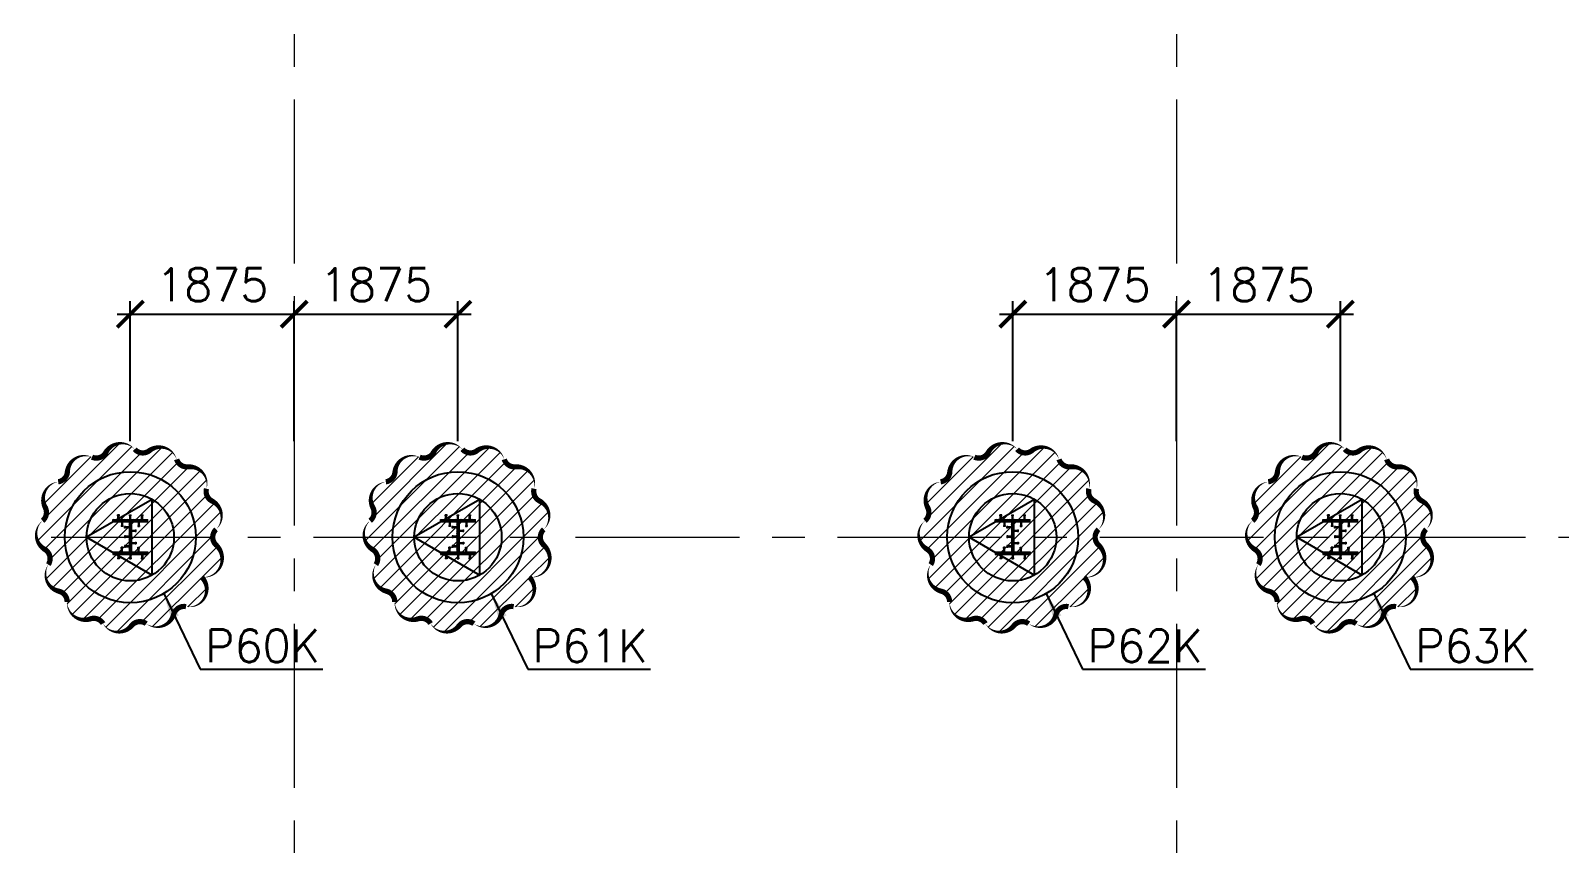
# Model space of a CAD drawing. Header units: millimetres. Extents: x -346728 to 1320345, y -537202 to -385966.
# Drawn here: x 183622 to 201121, y -427720 to -418418 of the extents above; entities that cross this region are included whole.
import ezdxf

# ---------------------------------------------------------------- set-up
doc = ezdxf.new("R2010")
doc.units = ezdxf.units.MM
doc.header["$LTSCALE"] = 100
doc.linetypes.add('X1326_GLB$0$CENTER', pattern=[2, 1.25, -0.25, 0.25, -0.25])
for name, color, linetype, lineweight in [('A-giao thong', 8, 'Continuous', 15), ('KCMANH', 8, 'Continuous', 13), ('KINGPOST', 5, 'Continuous', 20), ('X1326_GLB$0$A-tim', 8, 'X1326_GLB$0$CENTER', 9)]:
    doc.layers.add(name, color=color, linetype=linetype, lineweight=lineweight)
doc.layers.add('CL load', color=1, linetype='Continuous', plot=False)
for name, color, linetype in [('hach', 253, 'Continuous'), ('PILE MARK', 8, 'Continuous'), ('PL', 3, 'Continuous')]:
    doc.layers.add(name, color=color, linetype=linetype)
doc.styles.add('simplex', font='simplex.shx')
doc.dimstyles.new('100', dxfattribs={"dimscale": 150, "dimtxt": 2.5, "dimasz": 2, "dimexe": 1, "dimexo": 1, "dimgap": 1, "dimtad": 1, "dimdec": 0, "dimzin": 0, "dimdsep": 46, "dimtxsty": 'simplex', "dimblk": 'ARCHTICK', "dimcen": 1, "dimdle": 1, "dimclrd": 256, "dimclre": 256, "dimclrt": 6, "dimadec": 0, "dimazin": 0, "dimtfac": 1, "dimtdec": 0, "dimtix": 1, "dimtmove": 2, "dimatfit": 3, "dimfxl": 1, "dimtolj": 1, "dimtzin": 0, "dimarcsym": 0})
pattern_1 = [(44.99999999999996, (188543.3296231151, 11377564.43864295), (-8.980256121069152, 8.980256121069138), []), (135, (188543.3296231151, 11377564.43864295), (-8.980256121069152, -8.980256121069138), [])]

# ---------------------------------------------------------------- blocks, each defined once
blk = doc.blocks.new('_ArchTick')
at = {"color": 0, "linetype": 'ByBlock', "const_width": 0.15}
blk.add_lwpolyline([(-0.5, -0.5), (0.5, 0.5)], dxfattribs=at)
blk = doc.blocks.new('*D358')
at = {"layer": 'CL load', "lineweight": -2, "transparency": 16777216}
for p, q in [((184763.5848966267, -423116.4043332192), (184763.5848966267, -421513.791101519)), ((186638.5848250832, -423116.4043332192), (186638.5848250832, -421513.791101519)), ((184613.5848966267, -421663.791101519), (186788.5848250832, -421663.791101519))]:
    blk.add_line(p, q, dxfattribs=at)
at = {"layer": 'DEFPOINTS', "color": 0, "transparency": 16777216}
for p in [(186638.5848250832, -421663.791101519), (184763.5848966267, -423266.4043332192, -1.982421053980943e-07), (186638.5848250832, -423266.4043332192, -1.982421053980943e-07)]:
    blk.add_point(p, dxfattribs=at)
at = {"layer": 'CL load', "lineweight": -2, "transparency": 16777216, "xscale": 300, "yscale": 300, "zscale": 300, "rotation": 180}
blk.add_blockref('_ArchTick', (184763.5848966267, -421663.791101519), dxfattribs=at)
at = {"layer": 'CL load', "lineweight": -2, "transparency": 16777216, "xscale": 300, "yscale": 300, "zscale": 300}
blk.add_blockref('_ArchTick', (186638.5848250832, -421663.791101519), dxfattribs=at)
at = {"layer": 'CL load', "color": 6, "transparency": 16777216, "insert": (185701.084860855, -421326.291101519), "char_height": 375, "attachment_point": 5, "style": 'simplex'}
blk.add_mtext('\\A1;1875', dxfattribs=at)
blk = doc.blocks.new('*D359')
at = {"layer": 'CL load', "lineweight": -2, "transparency": 16777216}
for p, q in [((186638.5848966265, -423116.4043332192), (186638.5848966265, -421513.791101519)), ((188513.5848966267, -423116.4043332192), (188513.5848966267, -421513.791101519)), ((186488.5848966265, -421663.791101519), (188663.5848966267, -421663.791101519))]:
    blk.add_line(p, q, dxfattribs=at)
at = {"layer": 'DEFPOINTS', "color": 0, "transparency": 16777216}
for p in [(188513.5848966267, -421663.791101519), (186638.5848966265, -423266.4043332192, -1.982421053980943e-07), (188513.5848966267, -423266.4043332192, -1.982421053980943e-07)]:
    blk.add_point(p, dxfattribs=at)
at = {"layer": 'CL load', "lineweight": -2, "transparency": 16777216, "xscale": 300, "yscale": 300, "zscale": 300, "rotation": 180}
blk.add_blockref('_ArchTick', (186638.5848966265, -421663.791101519), dxfattribs=at)
at = {"layer": 'CL load', "lineweight": -2, "transparency": 16777216, "xscale": 300, "yscale": 300, "zscale": 300}
blk.add_blockref('_ArchTick', (188513.5848966267, -421663.791101519), dxfattribs=at)
at = {"layer": 'CL load', "color": 6, "transparency": 16777216, "insert": (187576.0848966266, -421326.291101519), "char_height": 375, "attachment_point": 5, "style": 'simplex'}
blk.add_mtext('\\A1;1875', dxfattribs=at)
blk = doc.blocks.new('*D360')
at = {"layer": 'CL load', "lineweight": -2, "transparency": 16777216}
for p, q in [((194863.7116724477, -423116.4043332189), (194863.7116724477, -421513.7911015187)), ((196738.7116009042, -423116.4043332189), (196738.7116009042, -421513.7911015187)), ((194713.7116724477, -421663.7911015187), (196888.7116009042, -421663.7911015187))]:
    blk.add_line(p, q, dxfattribs=at)
at = {"layer": 'DEFPOINTS', "color": 0, "transparency": 16777216}
for p in [(196738.7116009042, -421663.7911015187), (194863.7116724477, -423266.4043332189, -1.982421053980943e-07), (196738.7116009042, -423266.4043332189, -1.982421053980943e-07)]:
    blk.add_point(p, dxfattribs=at)
at = {"layer": 'CL load', "lineweight": -2, "transparency": 16777216, "xscale": 300, "yscale": 300, "zscale": 300, "rotation": 180}
blk.add_blockref('_ArchTick', (194863.7116724477, -421663.7911015187), dxfattribs=at)
at = {"layer": 'CL load', "lineweight": -2, "transparency": 16777216, "xscale": 300, "yscale": 300, "zscale": 300}
blk.add_blockref('_ArchTick', (196738.7116009042, -421663.7911015187), dxfattribs=at)
at = {"layer": 'CL load', "color": 6, "transparency": 16777216, "insert": (195801.2116366759, -421326.2911015187), "char_height": 375, "attachment_point": 5, "style": 'simplex'}
blk.add_mtext('\\A1;1875', dxfattribs=at)
blk = doc.blocks.new('*D361')
at = {"layer": 'CL load', "lineweight": -2, "transparency": 16777216}
for p, q in [((196738.7116724477, -423116.4043332189), (196738.7116724477, -421513.7911015187)), ((198613.7116724477, -423116.4043332189), (198613.7116724477, -421513.7911015187)), ((196588.7116724477, -421663.7911015187), (198763.7116724477, -421663.7911015187))]:
    blk.add_line(p, q, dxfattribs=at)
at = {"layer": 'DEFPOINTS', "color": 0, "transparency": 16777216}
for p in [(198613.7116724477, -421663.7911015187), (196738.7116724477, -423266.4043332189, -1.982421053980943e-07), (198613.7116724477, -423266.4043332189, -1.982421053980943e-07)]:
    blk.add_point(p, dxfattribs=at)
at = {"layer": 'CL load', "lineweight": -2, "transparency": 16777216, "xscale": 300, "yscale": 300, "zscale": 300, "rotation": 180}
blk.add_blockref('_ArchTick', (196738.7116724477, -421663.7911015187), dxfattribs=at)
at = {"layer": 'CL load', "lineweight": -2, "transparency": 16777216, "xscale": 300, "yscale": 300, "zscale": 300}
blk.add_blockref('_ArchTick', (198613.7116724477, -421663.7911015187), dxfattribs=at)
at = {"layer": 'CL load', "color": 6, "transparency": 16777216, "insert": (197676.2116724477, -421326.2911015187), "char_height": 375, "attachment_point": 5, "style": 'simplex'}
blk.add_mtext('\\A1;1875', dxfattribs=at)
blk = doc.blocks.new('LVL-KHUNGTEN')
blk.add_lwpolyline([(61072.91373489425, 41092.78793908656), (119123.5098692991, 41092.78793908656), (119123.5098692991, 61.8816838347775), (61072.91373489425, 61.8816838347775)], close=True)
blk = doc.blocks.new('KP50 TOI SAN L1')
at = {"ltscale": 0.1}
h = blk.add_hatch(color=3, dxfattribs=at)
h.dxf.hatch_style = 1
h.paths.add_polyline_path([(14.40000000000146, 171.2000000000116), (-14.39999999999418, 171.2000000000116), (-14.39999999999418, 142.3999999999905)])
h.paths.add_polyline_path([(-14.39999999999418, -142.3999999999687), (-14.39999999999418, -171.1999999999825), (14.40000000000146, -171.1999999999825)])
at = {"layer": 'KCMANH', "linetype": 'ByBlock'}
h = blk.add_hatch(dxfattribs=at)
h.set_pattern_fill('ANSI37', color=3, scale=4, style=0)
h.set_pattern_definition(pattern_1)
h.paths.add_polyline_path([(-200, 200.0000000000109), (-200, 171.2000000000116), (200, 171.2000000000116), (200, 200.0000000000109)])
h = blk.add_hatch(dxfattribs=at)
h.set_pattern_fill('ANSI37', color=3, scale=4, style=0)
h.set_pattern_definition([(44.99999999999996, (188728.9296231151, 11377564.43864295), (-8.980256121069152, 8.980256121069138), []), (135, (188728.9296231151, 11377564.43864295), (-8.980256121069152, -8.980256121069138), [])])
h.paths.add_polyline_path([(14.40000000000146, 171.2000000000116), (-14.39999999999418, 142.3999999999905), (-14.39999999999418, -142.3999999999687), (14.40000000000146, -171.1999999999825)])
h = blk.add_hatch(dxfattribs=at)
h.set_pattern_fill('ANSI37', color=3, scale=4, style=0)
h.set_pattern_definition(pattern_1)
h.paths.add_polyline_path([(-200, -171.1999999999825), (-200, -199.9999999999891), (200, -199.9999999999891), (200, -171.1999999999825)])
at = {"layer": 'KCMANH', "color": 3, "linetype": 'ByBlock'}
blk.add_line((-200, 200), (200, 200), dxfattribs=at)
at = {"layer": 'KCMANH', "linetype": 'ByBlock'}
for p, q in [((-125.1904738589728, 252.8000000000029), (-145.990473858983, 252.8000000000029)), ((-145.990473858983, 240), (-145.990473858983, 252.8000000000029)), ((-125.1904738589728, 240), (-145.990473858983, 240)), ((-141.9904738589757, 200), (-141.9904738589757, 240)), ((-129.1904738589801, 200), (-129.1904738589801, 240)), ((-125.1904738589728, 240), (-125.1904738589728, 252.8000000000029)), ((-10.40000000000146, 252.8000000000029), (10.40000000000146, 252.8000000000029)), ((-10.40000000000146, 240), (-10.40000000000146, 252.8000000000029)), ((-10.40000000000146, 240), (10.40000000000146, 240)), ((-6.400000000001455, 200), (-6.400000000001455, 240)), ((6.400000000001455, 200), (6.400000000001455, 240)), ((10.40000000000146, 240), (10.40000000000146, 252.8000000000029)), ((125.1904738589801, 252.8000000000029), (145.990473858983, 252.8000000000029)), ((125.1904738589801, 240), (125.1904738589801, 252.8000000000029)), ((125.1904738589801, 240), (145.990473858983, 240)), ((129.1904738589801, 200), (129.1904738589801, 240)), ((141.990473858983, 200), (141.990473858983, 240)), ((145.990473858983, 240), (145.990473858983, 252.8000000000029)), ((-85.19047385897284, 131.1999999999971), (-105.990473858983, 131.1999999999971)), ((-105.990473858983, 131.1999999999971), (-105.990473858983, 118.4000000000015)), ((-85.19047385897284, 118.4000000000015), (-105.990473858983, 118.4000000000015)), ((-101.9904738589757, 171.1999999999971), (-101.9904738589757, 131.1999999999971)), ((-89.19047385898011, 171.1999999999971), (-89.19047385898011, 131.1999999999971)), ((-85.19047385897284, 131.1999999999971), (-85.19047385897284, 118.4000000000015)), ((-67.19999999999709, 99.5998938560515), (-67.19999999999709, 120.3998938560471)), ((-54.39999999999418, 120.3998938560471), (-67.19999999999709, 120.3998938560471)), ((-54.39999999999418, 99.5998938560515), (-67.19999999999709, 99.5998938560515)), ((-67.19999999999709, 10.40000000000146), (-67.19999999999709, -10.40000000000146)), ((-54.39999999999418, 10.40000000000146), (-67.19999999999709, 10.40000000000146)), ((-54.39999999999418, 99.5998938560515), (-54.39999999999418, 120.3998938560471)), ((-14.39999999999418, 116.3998938560471), (-54.39999999999418, 116.3998938560471)), ((-14.39999999999418, 103.5998938560515), (-54.39999999999418, 103.5998938560515)), ((-54.39999999999418, 10.40000000000146), (-54.39999999999418, -10.40000000000146)), ((-14.39999999999418, 6.400000000001455), (-54.39999999999418, 6.400000000001455)), ((14.40000000000146, 76.39989385604713), (54.40000000000146, 76.39989385604713)), ((14.40000000000146, 63.59989385605149), (54.40000000000146, 63.59989385605149)), ((54.40000000000146, 59.59989385605149), (54.40000000000146, 80.39989385604713)), ((54.40000000000146, 80.39989385604713), (67.20000000000437, 80.39989385604713)), ((54.40000000000146, 59.59989385605149), (67.20000000000437, 59.59989385605149)), ((67.20000000000437, 59.59989385605149), (67.20000000000437, 80.39989385604713)), ((85.19047385898011, 131.1999999999971), (105.990473858983, 131.1999999999971)), ((85.19047385898011, 131.1999999999971), (85.19047385898011, 118.4000000000015)), ((85.19047385898011, 118.4000000000015), (105.990473858983, 118.4000000000015)), ((89.19047385898011, 171.1999999999971), (89.19047385898011, 131.1999999999971)), ((101.990473858983, 171.1999999999971), (101.990473858983, 131.1999999999971)), ((105.990473858983, 131.1999999999971), (105.990473858983, 118.4000000000015)), ((-85.19047385897284, -118.4000000000015), (-105.990473858983, -118.4000000000015)), ((-105.990473858983, -131.1999999999971), (-105.990473858983, -118.4000000000015)), ((-85.19047385897284, -131.1999999999971), (-105.990473858983, -131.1999999999971)), ((-101.9904738589757, -171.1999999999971), (-101.9904738589757, -131.1999999999971)), ((-89.19047385898011, -171.1999999999971), (-89.19047385898011, -131.1999999999971)), ((-85.19047385897284, -131.1999999999971), (-85.19047385897284, -118.4000000000015)), ((-54.39999999999418, -10.40000000000146), (-67.19999999999709, -10.40000000000146)), ((-67.19999999999709, -99.5998938560515), (-67.19999999999709, -120.3998938560471)), ((-54.39999999999418, -99.5998938560515), (-67.19999999999709, -99.5998938560515)), ((-54.39999999999418, -120.3998938560471), (-67.19999999999709, -120.3998938560471)), ((-14.39999999999418, -6.400000000001455), (-54.39999999999418, -6.400000000001455)), ((-54.39999999999418, -99.5998938560515), (-54.39999999999418, -120.3998938560471)), ((-14.39999999999418, -103.5998938560515), (-54.39999999999418, -103.5998938560515)), ((-14.39999999999418, -116.3998938560471), (-54.39999999999418, -116.3998938560471)), ((14.40000000000146, -63.59989385605149), (54.40000000000146, -63.59989385605149)), ((14.40000000000146, -76.39989385604713), (54.40000000000146, -76.39989385604713)), ((54.40000000000146, -59.59989385605149), (54.40000000000146, -80.39989385604713)), ((54.40000000000146, -59.59989385605149), (67.20000000000437, -59.59989385605149)), ((54.40000000000146, -80.39989385604713), (67.20000000000437, -80.39989385604713)), ((67.20000000000437, -59.59989385605149), (67.20000000000437, -80.39989385604713)), ((85.19047385898011, -118.4000000000015), (105.990473858983, -118.4000000000015)), ((85.19047385898011, -131.1999999999971), (85.19047385898011, -118.4000000000015)), ((85.19047385898011, -131.1999999999971), (105.990473858983, -131.1999999999971)), ((89.19047385898011, -171.1999999999971), (89.19047385898011, -131.1999999999971)), ((101.990473858983, -171.1999999999971), (101.990473858983, -131.1999999999971)), ((105.990473858983, -131.1999999999971), (105.990473858983, -118.4000000000015)), ((-125.1904738589728, -240), (-145.990473858983, -240)), ((-145.990473858983, -240), (-145.990473858983, -252.8000000000029)), ((-125.1904738589728, -252.8000000000029), (-145.990473858983, -252.8000000000029)), ((-141.9904738589757, -200), (-141.9904738589757, -240)), ((-129.1904738589801, -200), (-129.1904738589801, -240)), ((-125.1904738589728, -240), (-125.1904738589728, -252.8000000000029)), ((-10.40000000000146, -240), (10.40000000000146, -240)), ((-10.40000000000146, -240), (-10.40000000000146, -252.8000000000029)), ((-10.40000000000146, -252.8000000000029), (10.40000000000146, -252.8000000000029)), ((-6.400000000001455, -200), (-6.400000000001455, -240)), ((6.400000000001455, -200), (6.400000000001455, -240)), ((10.40000000000146, -240), (10.40000000000146, -252.8000000000029)), ((125.1904738589801, -240), (145.990473858983, -240)), ((125.1904738589801, -240), (125.1904738589801, -252.8000000000029)), ((125.1904738589801, -252.8000000000029), (145.990473858983, -252.8000000000029)), ((129.1904738589801, -200), (129.1904738589801, -240)), ((141.990473858983, -200), (141.990473858983, -240)), ((145.990473858983, -240), (145.990473858983, -252.8000000000029))]:
    blk.add_line(p, q, dxfattribs=at)
at = {"layer": 'KINGPOST', "color": 3, "linetype": 'ByBlock'}
for p, q in [((-200, 171.1999999999971), (-200, 200)), ((200, 171.1999999999971), (200, 200)), ((-200, 171.1999999999971), (200, 171.1999999999971)), ((-14.39999999999418, 171.1999999999971), (-14.39999999999418, -171.1999999999971)), ((-14.39999999997235, 142.4000000000015), (14.40000000000146, 171.1999999999971)), ((14.40000000000146, 171.1999999999971), (14.40000000000146, -171.1999999999971)), ((-200, -171.1999999999971), (200, -171.1999999999971)), ((-200, -171.1999999999971), (-200, -200)), ((-14.39999999997235, -142.4000000000015), (14.40000000000146, -171.1999999999971)), ((200, -171.1999999999971), (200, -200)), ((-200, -200), (200, -200))]:
    blk.add_line(p, q, dxfattribs=at)
at = {"layer": 'KINGPOST', "color": 6, "linetype": 'ByBlock'}
blk.add_lwpolyline([(-14.39999999999418, 0), (14.40000000000146, 0)], dxfattribs=at)
blk = doc.blocks.new('B1 Kingpost Layout Plan1')
at = {"layer": 'KCMANH', "linetype": 'ByBlock'}
for p in [(34399.89902041503, -9446.26368807815, -2.129245331161655e-07), (38149.89902041503, -9446.26368807815, -2.129245331161655e-07), (44500.02579623623, -9446.263688078034, -2.133515408786479e-07), (48250.02579623623, -9446.263688078034, -2.133515408786479e-07)]:
    blk.add_blockref('KP50 TOI SAN L1', p, dxfattribs=at)

msp = doc.modelspace()

# ---------------------------------------------------------------- hatches: boundary and pattern name
at = {"ltscale": 0.1}
h = msp.add_hatch(color=3, dxfattribs=at)
h.dxf.hatch_style = 1
h.paths.add_polyline_path([(184777.9848966268, -424045.2043332192), (184749.184896627, -424045.2043332192), (184749.184896627, -424074.0043332192)])
h.paths.add_polyline_path([(184749.184896627, -424358.8043332191), (184749.184896627, -424387.6043332192), (184777.9848966268, -424387.6043332192)])
h = msp.add_hatch(color=3, dxfattribs=at)
h.dxf.hatch_style = 1
h.paths.add_polyline_path([(188527.9848966268, -424045.2043332192), (188499.184896627, -424045.2043332192), (188499.184896627, -424074.0043332192)])
h.paths.add_polyline_path([(188499.184896627, -424358.8043332191), (188499.184896627, -424387.6043332192), (188527.9848966268, -424387.6043332192)])
h = msp.add_hatch(color=3, dxfattribs=at)
h.dxf.hatch_style = 1
h.paths.add_polyline_path([(194878.1116724481, -424045.204333219), (194849.311672448, -424045.204333219), (194849.311672448, -424074.0043332191)])
h.paths.add_polyline_path([(194849.311672448, -424358.804333219), (194849.311672448, -424387.6043332191), (194878.1116724481, -424387.6043332191)])
h = msp.add_hatch(color=3, dxfattribs=at)
h.dxf.hatch_style = 1
h.paths.add_polyline_path([(198628.1116724481, -424045.204333219), (198599.311672448, -424045.204333219), (198599.311672448, -424074.0043332191)])
h.paths.add_polyline_path([(198599.311672448, -424358.804333219), (198599.311672448, -424387.6043332191), (198628.1116724481, -424387.6043332191)])
at = {"layer": 'A-giao thong', "transparency": 33554572}
h = msp.add_hatch(dxfattribs=at)
h.set_pattern_fill('ANSI31', color=256, scale=1000)
h.set_pattern_definition([(45, (146414.6195076139, -521473.045831643), (-88.38834764831843, 88.38834764831844), [])])
edge = h.paths.add_edge_path()
edge.add_arc((185608.6960729892, -423980.7105831704), 200.091326396924, 313.1890045741997, 423.1890044747136)
edge.add_arc((185754.5051416252, -423692.1952821818), 123.1753799015254, 165.3246326879942, 243.18900447470742, ccw=False)
edge.add_arc((185441.5434322325, -423610.235107798), 200.3404647350627, 345.3246326879935, 455.3246325885028)
edge.add_arc((185411.5215951568, -423288.1152682515), 123.1753799015117, 197.4523541326421, 275.32463258850305, ccw=False)
edge.add_arc((185102.9846465197, -423385.1145893393), 200.2499081724988, 17.45235413264597, 127.4523540331561)
edge.add_arc((184906.3092493241, -423128.3604168247), 123.1753799015265, 221.3374224332373, 307.4523540331534, ccw=False)
edge.add_arc((184661.2631867319, -423343.9223833603), 203.1902650560175, 41.33742243323479, 151.337422333742)
edge.add_arc((184374.8905082793, -423187.3809407827), 123.1753799015094, 245.97207067360318, 331.33742233374693, ccw=False)
edge.add_arc((184243.1926943327, -423482.7914464293), 200.261910843809, 65.97207067360544, 175.9720705741139)
edge.add_arc((183920.5543169119, -423460.0723254112), 123.1753799015126, 278.0994113494279, 355.97207057411634, ccw=False)
edge.add_arc((183966.1341927003, -423780.3568143927), 200.3361020571378, 98.09941134942484, 208.0994112499362)
edge.add_arc((183680.7544572375, -423932.7316336585), 123.175379901518, -50.51419146834911, 28.099411249937475, ccw=False)
edge.add_arc((183886.6730772905, -424182.6569931938), 200.6535308265784, 129.4858085316449, 239.4858084321514)
edge.add_arc((183722.2483766475, -424461.6367079434), 123.1753799015154, -33.38585266077672, 59.48580843215609, ccw=False)
edge.add_arc((183992.1865456137, -424639.5325194584), 200.1101515091129, 146.6141473392238, 256.6141472397279)
edge.add_arc((183917.3434549571, -424954.0353757259), 123.1753799015155, -1.2513417107547866, 76.61414723972922, ccw=False)
edge.add_arc((184240.7857196304, -424961.1004887923), 200.3440389897893, 178.7486582892484, 288.7486581897573)
edge.add_arc((184344.7704542061, -425267.4532093205), 123.1753799015132, 30.876836025434216, 108.7486581897549, ccw=False)
edge.add_arc((184622.3465447385, -425101.4797259256), 200.2371789537907, 210.876836025434, 320.876835925943)
edge.add_arc((184873.2472162438, -425305.549655762), 123.1753799015087, 54.01226688685409, 140.8768359259447, ccw=False)
edge.add_arc((185064.9904981009, -425041.5188128573), 203.1339398279393, 234.0122668868539, 344.0122667873574)
edge.add_arc((185378.6783974248, -425131.3946937157), 123.1753799015273, 79.39644157920287, 164.0122667873614, ccw=False)
edge.add_arc((185438.1969418806, -424813.4693676275), 200.2731787634664, 259.3964415791925, 404.1286010454199)
edge.add_arc((185603.0773153846, -424463.1026500668), 211.9778768860564, 264.279643978025, 407.3982272340489)
edge.add_arc((185829.9421341681, -424216.404333223), 123.175379901495, 133.189004574196, 227.3982272340362, ccw=False)
h = msp.add_hatch(dxfattribs=at)
h.set_pattern_fill('ANSI31', color=256, scale=1000)
h.set_pattern_definition([(45, (150164.6195076139, -521473.045831643), (-88.38834764831843, 88.38834764831844), [])])
edge = h.paths.add_edge_path()
edge.add_arc((189358.6960729892, -423980.7105831704), 200.091326396924, 313.1890045741997, 423.1890044747136)
edge.add_arc((189504.5051416252, -423692.1952821818), 123.1753799015254, 165.3246326879942, 243.18900447470742, ccw=False)
edge.add_arc((189191.5434322325, -423610.235107798), 200.3404647350627, 345.3246326879935, 455.3246325885028)
edge.add_arc((189161.5215951568, -423288.1152682515), 123.1753799015117, 197.4523541326421, 275.32463258850305, ccw=False)
edge.add_arc((188852.9846465197, -423385.1145893393), 200.2499081724988, 17.45235413264597, 127.4523540331561)
edge.add_arc((188656.3092493241, -423128.3604168247), 123.1753799015265, 221.3374224332373, 307.4523540331534, ccw=False)
edge.add_arc((188411.2631867319, -423343.9223833603), 203.1902650560175, 41.33742243323479, 151.337422333742)
edge.add_arc((188124.8905082793, -423187.3809407827), 123.1753799015094, 245.97207067360318, 331.33742233374693, ccw=False)
edge.add_arc((187993.1926943327, -423482.7914464293), 200.261910843809, 65.97207067360544, 175.9720705741139)
edge.add_arc((187670.5543169119, -423460.0723254112), 123.1753799015126, 278.0994113494279, 355.97207057411634, ccw=False)
edge.add_arc((187716.1341927003, -423780.3568143927), 200.3361020571378, 98.09941134942484, 208.0994112499362)
edge.add_arc((187430.7544572375, -423932.7316336585), 123.175379901518, -50.51419146834911, 28.099411249937475, ccw=False)
edge.add_arc((187636.6730772905, -424182.6569931938), 200.6535308265784, 129.4858085316449, 239.4858084321514)
edge.add_arc((187472.2483766475, -424461.6367079434), 123.1753799015154, -33.38585266077672, 59.48580843215609, ccw=False)
edge.add_arc((187742.1865456137, -424639.5325194584), 200.1101515091129, 146.6141473392238, 256.6141472397279)
edge.add_arc((187667.3434549571, -424954.0353757259), 123.1753799015155, -1.2513417107547866, 76.61414723972922, ccw=False)
edge.add_arc((187990.7857196304, -424961.1004887923), 200.3440389897893, 178.7486582892484, 288.7486581897573)
edge.add_arc((188094.7704542061, -425267.4532093205), 123.1753799015132, 30.876836025434216, 108.7486581897549, ccw=False)
edge.add_arc((188372.3465447385, -425101.4797259256), 200.2371789537907, 210.876836025434, 320.876835925943)
edge.add_arc((188623.2472162438, -425305.549655762), 123.1753799015087, 54.01226688685409, 140.8768359259447, ccw=False)
edge.add_arc((188814.9904981009, -425041.5188128573), 203.1339398279393, 234.0122668868539, 344.0122667873574)
edge.add_arc((189128.6783974248, -425131.3946937157), 123.1753799015273, 79.39644157920287, 164.0122667873614, ccw=False)
edge.add_arc((189188.1969418806, -424813.4693676275), 200.2731787634664, 259.3964415791925, 404.1286010454199)
edge.add_arc((189353.0773153846, -424463.1026500668), 211.9778768860564, 264.279643978025, 407.3982272340489)
edge.add_arc((189579.9421341681, -424216.404333223), 123.175379901495, 133.189004574196, 227.3982272340362, ccw=False)
h = msp.add_hatch(dxfattribs=at)
h.set_pattern_fill('ANSI31', color=256, scale=1000)
h.set_pattern_definition([(45, (156514.7462834349, -521473.0458316429), (-88.38834764831843, 88.38834764831844), [])])
edge = h.paths.add_edge_path()
edge.add_arc((195708.8228488104, -423980.7105831703), 200.091326396924, 313.1890045741997, 423.1890044747136)
edge.add_arc((195854.6319174464, -423692.1952821817), 123.1753799015254, 165.3246326879942, 243.18900447470742, ccw=False)
edge.add_arc((195541.6702080537, -423610.2351077979), 200.3404647350627, 345.3246326879935, 455.3246325885028)
edge.add_arc((195511.648370978, -423288.1152682513), 123.1753799015117, 197.4523541326421, 275.32463258850305, ccw=False)
edge.add_arc((195203.1114223409, -423385.1145893392), 200.2499081724988, 17.45235413264597, 127.4523540331561)
edge.add_arc((195006.4360251451, -423128.3604168246), 123.1753799015265, 221.3374224332373, 307.4523540331534, ccw=False)
edge.add_arc((194761.3899625531, -423343.9223833602), 203.1902650560175, 41.33742243323479, 151.337422333742)
edge.add_arc((194475.0172841002, -423187.3809407825), 123.1753799015094, 245.97207067360318, 331.33742233374693, ccw=False)
edge.add_arc((194343.3194701539, -423482.7914464292), 200.261910843809, 65.97207067360544, 175.9720705741139)
edge.add_arc((194020.6810927329, -423460.0723254111), 123.1753799015126, 278.0994113494279, 355.97207057411634, ccw=False)
edge.add_arc((194066.2609685213, -423780.3568143926), 200.3361020571378, 98.09941134942484, 208.0994112499362)
edge.add_arc((193780.8812330585, -423932.7316336584), 123.175379901518, -50.51419146834911, 28.099411249937475, ccw=False)
edge.add_arc((193986.7998531117, -424182.6569931937), 200.6535308265784, 129.4858085316449, 239.4858084321514)
edge.add_arc((193822.3751524685, -424461.6367079433), 123.1753799015154, -33.38585266077672, 59.48580843215609, ccw=False)
edge.add_arc((194092.3133214347, -424639.5325194583), 200.1101515091129, 146.6141473392238, 256.6141472397279)
edge.add_arc((194017.470230778, -424954.0353757258), 123.1753799015155, -1.2513417107547866, 76.61414723972922, ccw=False)
edge.add_arc((194340.9124954516, -424961.1004887922), 200.3440389897893, 178.7486582892484, 288.7486581897573)
edge.add_arc((194444.8972300273, -425267.4532093204), 123.1753799015132, 30.876836025434216, 108.7486581897549, ccw=False)
edge.add_arc((194722.4733205594, -425101.4797259255), 200.2371789537907, 210.876836025434, 320.876835925943)
edge.add_arc((194973.373992065, -425305.5496557619), 123.1753799015087, 54.01226688685409, 140.8768359259447, ccw=False)
edge.add_arc((195165.1172739221, -425041.5188128572), 203.1339398279393, 234.0122668868539, 344.0122667873574)
edge.add_arc((195478.8051732458, -425131.3946937156), 123.1753799015273, 79.39644157920287, 164.0122667873614, ccw=False)
edge.add_arc((195538.3237177018, -424813.4693676273), 200.2731787634664, 259.3964415791925, 404.1286010454199)
edge.add_arc((195703.2040912056, -424463.1026500667), 211.9778768860564, 264.279643978025, 407.3982272340489)
edge.add_arc((195930.0689099893, -424216.4043332229), 123.175379901495, 133.189004574196, 227.3982272340362, ccw=False)
h = msp.add_hatch(dxfattribs=at)
h.set_pattern_fill('ANSI31', color=256, scale=1000)
h.set_pattern_definition([(45, (160264.7462834349, -521473.0458316429), (-88.38834764831843, 88.38834764831844), [])])
edge = h.paths.add_edge_path()
edge.add_arc((199458.8228488104, -423980.7105831703), 200.091326396924, 313.1890045741997, 423.1890044747136)
edge.add_arc((199604.6319174464, -423692.1952821817), 123.1753799015254, 165.3246326879942, 243.18900447470742, ccw=False)
edge.add_arc((199291.6702080537, -423610.2351077979), 200.3404647350627, 345.3246326879935, 455.3246325885028)
edge.add_arc((199261.648370978, -423288.1152682513), 123.1753799015117, 197.4523541326421, 275.32463258850305, ccw=False)
edge.add_arc((198953.1114223409, -423385.1145893392), 200.2499081724988, 17.45235413264597, 127.4523540331561)
edge.add_arc((198756.4360251451, -423128.3604168246), 123.1753799015265, 221.3374224332373, 307.4523540331534, ccw=False)
edge.add_arc((198511.3899625531, -423343.9223833602), 203.1902650560175, 41.33742243323479, 151.337422333742)
edge.add_arc((198225.0172841002, -423187.3809407825), 123.1753799015094, 245.97207067360318, 331.33742233374693, ccw=False)
edge.add_arc((198093.3194701539, -423482.7914464292), 200.261910843809, 65.97207067360544, 175.9720705741139)
edge.add_arc((197770.6810927329, -423460.0723254111), 123.1753799015126, 278.0994113494279, 355.97207057411634, ccw=False)
edge.add_arc((197816.2609685213, -423780.3568143926), 200.3361020571378, 98.09941134942484, 208.0994112499362)
edge.add_arc((197530.8812330585, -423932.7316336584), 123.175379901518, -50.51419146834911, 28.099411249937475, ccw=False)
edge.add_arc((197736.7998531117, -424182.6569931937), 200.6535308265784, 129.4858085316449, 239.4858084321514)
edge.add_arc((197572.3751524685, -424461.6367079433), 123.1753799015154, -33.38585266077672, 59.48580843215609, ccw=False)
edge.add_arc((197842.3133214347, -424639.5325194583), 200.1101515091129, 146.6141473392238, 256.6141472397279)
edge.add_arc((197767.470230778, -424954.0353757258), 123.1753799015155, -1.2513417107547866, 76.61414723972922, ccw=False)
edge.add_arc((198090.9124954516, -424961.1004887922), 200.3440389897893, 178.7486582892484, 288.7486581897573)
edge.add_arc((198194.8972300273, -425267.4532093204), 123.1753799015132, 30.876836025434216, 108.7486581897549, ccw=False)
edge.add_arc((198472.4733205594, -425101.4797259255), 200.2371789537907, 210.876836025434, 320.876835925943)
edge.add_arc((198723.373992065, -425305.5496557619), 123.1753799015087, 54.01226688685409, 140.8768359259447, ccw=False)
edge.add_arc((198915.1172739221, -425041.5188128572), 203.1339398279393, 234.0122668868539, 344.0122667873574)
edge.add_arc((199228.8051732458, -425131.3946937156), 123.1753799015273, 79.39644157920287, 164.0122667873614, ccw=False)
edge.add_arc((199288.3237177018, -424813.4693676273), 200.2731787634664, 259.3964415791925, 404.1286010454199)
edge.add_arc((199453.2040912056, -424463.1026500667), 211.9778768860564, 264.279643978025, 407.3982272340489)
edge.add_arc((199680.0689099893, -424216.4043332229), 123.175379901495, 133.189004574196, 227.3982272340362, ccw=False)
at = {"layer": 'hach'}
h = msp.add_hatch(dxfattribs=at)
h.set_pattern_fill('ANSI31', color=256, scale=70)
h.set_pattern_definition([(45, (121918.5586272281, -508591.2227448209), (-157.1544821187101, 157.1544821187102), [])])
h.paths.add_polyline_path([(142200.7174031938, -410142.157258469), (128621.2299212609, -428107.5122169152), (155914.0807850178, -501359.0065796374), (162214.0877402602, -503970.9423327898), (238136.4096880872, -469396.5978761645), (242695.206744063, -462329.4458765544), (242687.1652499498, -415142.6860857411), (237685.1483409582, -410142.1572584765)])
h.paths.add_polyline_path([(142797.9098990844, -411342.1571560285), (129975.6618433549, -428305.7014718884), (156856.1871301314, -500450.5520168371), (162191.6436317093, -502662.5923677236), (237318.7880773254, -468450.3646135417), (241495.1464346874, -461976.0778765109), (241487.0023686721, -415639.3961758266), (237188.1965684931, -411342.1571560359)], flags=16)
h = msp.add_hatch(dxfattribs=at)
h.set_pattern_fill('AR-CONC', color=256, scale=4)
h.set_pattern_definition([(49.99999999999999, (121918.5586272281, -508591.2227448209), (728.738675984016, -63.75634215561234), [76.2, -838.2]), (355, (121918.5586272281, -508591.2227448209), (-140.9736856998774, 764.2273809561406), [60.96, -670.56233668]), (100.4514446999999, (121979.2866552282, -508596.5357588209), (587.7649883614131, 700.4710076487804), [64.76003519999988, -712.360978399999]), (46.18420000000002, (121918.5586272281, -508388.022744821), (1084.31616356852, -168.1693117309086), [114.2999999999996, -1257.299999999994]), (96.63555760999992, (122008.9182272282, -508402.0367448209), (949.616536206012, 989.7044983908861), [97.14009256, -1068.54243264]), (351.1841511700001, (121918.5586272281, -508388.022744821), (949.6165362599081, 989.7044983421306), [91.43986828, -1005.83892768]), (21, (122020.1586272282, -508438.822744821), (606.4575650765299, -409.0607927483504), [76.2, -838.2]), (326.0000000000001, (122020.1586272282, -508438.822744821), (247.2081133905883, 736.7518644892771), [60.96, -670.56]), (71.45144499999999, (122070.6967576282, -508472.911144421), (853.6656771148646, 327.691075543621), [64.7600352, -712.3597503999999]), (37.50000000000001, (121918.5586272281, -508591.2227448209), (12.35441300236727, 338.2201554926124), [0, -662.432, 0, -680.72, 0, -673.1]), (7.499999999999999, (121918.5586272281, -508591.2227448209), (267.278650041223, 400.722299272478), [0, -388.112, 0, -647.192, 0, -256.54]), (327.5, (121691.9906272281, -508591.2227448209), (542.3623806674856, -22.91497597069377), [0, -254, 0, -792.48, 0, -1051.56]), (317.5, (121590.390627228, -508591.2227448209), (592.5167255440722, 101.7059641333321), [0, -330.2, 0, -526.288, 0, -746.76])])
h.paths.add_polyline_path([(142200.7174031938, -410142.157258469), (128621.2299212609, -428107.5122169152), (155914.0807850178, -501359.0065796374), (162214.0877402602, -503970.9423327898), (238136.4096880872, -469396.5978761645), (242695.206744063, -462329.4458765544), (242687.1652499498, -415142.6860857411), (237685.1483409582, -410142.1572584765)])
h.paths.add_polyline_path([(142797.9098990844, -411342.1571560285), (129975.6618433549, -428305.7014718884), (156856.1871301314, -500450.5520168371), (162191.6436317093, -502662.5923677236), (237318.7880773254, -468450.3646135417), (241495.1464346874, -461976.0778765109), (241487.0023686721, -415639.3961758266), (237188.1965684931, -411342.1571560359)], flags=16)

# ---------------------------------------------------------------- linework, layer by layer
at = {"color": 5}
for points, elevation in [([(185745.6400173512, -424126.5971658361, 0, 60, 0.5205670500000068), (185698.9470310235, -423802.1292194363, 60, 60, -0.3534527118638525), (185635.3481417806, -423660.9897762263, 0, 60, 0.5205670500000036), (185422.9521054347, -423410.7591333597, 60, 60, -0.3534915216528338), (185294.0163868031, -423325.057117469, 0, 60, 0.52056705), (184981.2123804649, -423226.1443375846, 60, 60, -0.3944898867801987), (184813.8251220286, -423209.7167958755, 0, 60, 0.5205670499999941), (184482.9719316974, -423246.4620725064, 60, 60, -0.3907150967676189), (184324.7357217745, -423299.882814565, 0, 60, 0.5205670499999991), (184043.4254447835, -423468.7245014048, 60, 60, -0.3534933906758924), (183937.9086268182, -423582.0190438646, 0, 60, 0.5205670500000176), (183789.4113652367, -423874.7156827659, 60, 60, -0.3571345252974193), (183759.0800897354, -424027.7961880818, 0, 60, 0.520567049999982), (183784.7908930686, -424355.5206966464, 60, 60, -0.4289707164981073), (183825.0978186476, -424529.4169889558, 0, 60, 0.5205670499999676), (183945.8595041733, -424834.2062926494, 60, 60, -0.3534581953911722), (184040.4894594963, -424956.7253162216, 0, 60, 0.5205670499999923), (184305.1797575201, -425150.813803673, 60, 60, -0.3534892819256612), (184450.4884897825, -425204.2403058293, 0, 60, 0.5205670500000038), (184777.6888197498, -425227.8272839931, 60, 60, -0.3982747208827367), (184945.626551305, -425205.8831816096, 0, 60, 0.5205670499999902), (185260.2673566314, -425097.46830823, 60, 60, -0.3869502103842332), (185401.3441942824, -425010.3226661177, 0, 60, 0.7314348883771284), (185581.9487879868, -424674.0249239478, 0, 60, 0.7206828507104402), (185746.5648741415, -424307.0707918741, 60, 60, -0.435898308053293)], -2718.252243141259), ([(189495.6400173512, -424126.5971658361, 0, 60, 0.5205670500000068), (189448.9470310235, -423802.1292194363, 60, 60, -0.3534527118638525), (189385.3481417806, -423660.9897762263, 0, 60, 0.5205670500000036), (189172.9521054347, -423410.7591333597, 60, 60, -0.3534915216528338), (189044.0163868031, -423325.057117469, 0, 60, 0.52056705), (188731.2123804649, -423226.1443375846, 60, 60, -0.3944898867801987), (188563.8251220286, -423209.7167958755, 0, 60, 0.5205670499999941), (188232.9719316974, -423246.4620725064, 60, 60, -0.3907150967676189), (188074.7357217745, -423299.882814565, 0, 60, 0.5205670499999991), (187793.4254447835, -423468.7245014048, 60, 60, -0.3534933906758924), (187687.9086268182, -423582.0190438646, 0, 60, 0.5205670500000176), (187539.4113652367, -423874.7156827659, 60, 60, -0.3571345252974193), (187509.0800897354, -424027.7961880818, 0, 60, 0.520567049999982), (187534.7908930686, -424355.5206966464, 60, 60, -0.4289707164981073), (187575.0978186476, -424529.4169889558, 0, 60, 0.5205670499999676), (187695.8595041733, -424834.2062926494, 60, 60, -0.3534581953911722), (187790.4894594963, -424956.7253162216, 0, 60, 0.5205670499999923), (188055.1797575201, -425150.813803673, 60, 60, -0.3534892819256612), (188200.4884897825, -425204.2403058293, 0, 60, 0.5205670500000038), (188527.6888197498, -425227.8272839931, 60, 60, -0.3982747208827367), (188695.626551305, -425205.8831816096, 0, 60, 0.5205670499999902), (189010.2673566314, -425097.46830823, 60, 60, -0.3869502103842332), (189151.3441942824, -425010.3226661177, 0, 60, 0.7314348883771284), (189331.9487879868, -424674.0249239478, 0, 60, 0.7206828507104402), (189496.5648741415, -424307.0707918741, 60, 60, -0.435898308053293)], -2718.252243141259), ([(195845.7667931722, -424126.597165836, 0, 60, 0.5205670500000068), (195799.0738068447, -423802.1292194362, 60, 60, -0.3534527118638525), (195735.4749176019, -423660.9897762262, 0, 60, 0.5205670500000036), (195523.0788812559, -423410.7591333595, 60, 60, -0.3534915216528338), (195394.1431626243, -423325.0571174689, 0, 60, 0.52056705), (195081.3391562859, -423226.1443375845, 60, 60, -0.3944898867801987), (194913.9518978496, -423209.7167958754, 0, 60, 0.5205670499999941), (194583.0987075186, -423246.4620725063, 60, 60, -0.3907150967676189), (194424.8624975954, -423299.8828145649, 0, 60, 0.5205670499999991), (194143.5522206044, -423468.7245014047, 60, 60, -0.3534933906758924), (194038.0354026391, -423582.0190438645, 0, 60, 0.5205670500000176), (193889.5381410577, -423874.7156827658, 60, 60, -0.3571345252974193), (193859.2068655564, -424027.7961880817, 0, 60, 0.520567049999982), (193884.9176688898, -424355.5206966463, 60, 60, -0.4289707164981073), (193925.2245944688, -424529.4169889557, 0, 60, 0.5205670499999676), (194045.9862799943, -424834.2062926493, 60, 60, -0.3534581953911722), (194140.6162353173, -424956.7253162215, 0, 60, 0.5205670499999923), (194405.3065333414, -425150.8138036728, 60, 60, -0.3534892819256612), (194550.6152656035, -425204.2403058292, 0, 60, 0.5205670500000038), (194877.815595571, -425227.827283993, 60, 60, -0.3982747208827367), (195045.7533271262, -425205.8831816094, 0, 60, 0.5205670499999902), (195360.3941324526, -425097.4683082299, 60, 60, -0.3869502103842332), (195501.4709701033, -425010.3226661176, 0, 60, 0.7314348883771284), (195682.0755638078, -424674.0249239477, 0, 60, 0.7206828507104402), (195846.6916499625, -424307.070791874, 60, 60, -0.435898308053293)], -2718.252243141686), ([(199595.7667931722, -424126.597165836, 0, 60, 0.5205670500000068), (199549.0738068447, -423802.1292194362, 60, 60, -0.3534527118638525), (199485.4749176019, -423660.9897762262, 0, 60, 0.5205670500000036), (199273.0788812559, -423410.7591333595, 60, 60, -0.3534915216528338), (199144.1431626243, -423325.0571174689, 0, 60, 0.52056705), (198831.3391562859, -423226.1443375845, 60, 60, -0.3944898867801987), (198663.9518978496, -423209.7167958754, 0, 60, 0.5205670499999941), (198333.0987075186, -423246.4620725063, 60, 60, -0.3907150967676189), (198174.8624975954, -423299.8828145649, 0, 60, 0.5205670499999991), (197893.5522206044, -423468.7245014047, 60, 60, -0.3534933906758924), (197788.0354026391, -423582.0190438645, 0, 60, 0.5205670500000176), (197639.5381410577, -423874.7156827658, 60, 60, -0.3571345252974193), (197609.2068655564, -424027.7961880817, 0, 60, 0.520567049999982), (197634.9176688898, -424355.5206966463, 60, 60, -0.4289707164981073), (197675.2245944688, -424529.4169889557, 0, 60, 0.5205670499999676), (197795.9862799943, -424834.2062926493, 60, 60, -0.3534581953911722), (197890.6162353173, -424956.7253162215, 0, 60, 0.5205670499999923), (198155.3065333414, -425150.8138036728, 60, 60, -0.3534892819256612), (198300.6152656035, -425204.2403058292, 0, 60, 0.5205670500000038), (198627.815595571, -425227.827283993, 60, 60, -0.3982747208827367), (198795.7533271262, -425205.8831816094, 0, 60, 0.5205670499999902), (199110.3941324526, -425097.4683082299, 60, 60, -0.3869502103842332), (199251.4709701033, -425010.3226661176, 0, 60, 0.7314348883771284), (199432.0755638078, -424674.0249239477, 0, 60, 0.7206828507104402), (199596.6916499625, -424307.070791874, 60, 60, -0.435898308053293)], -2718.252243141686)]:
    msp.add_lwpolyline(points, format="xyseb", close=True, dxfattribs=dict(at, elevation=elevation))
at = {"layer": 'PL'}
for points, elevation in [([(185013.5848966267, -424649.4170351115), (185013.5848966267, -423783.391631327), (184263.5848966267, -424216.4043332192)], -1404.949430410275), ([(185013.5849681702, -424649.4171375494), (185013.5849681702, -423783.391733765), (184263.5849681702, -424216.4044356572)], -1404.949430419542), ([(188763.5848966267, -424649.4170351115), (188763.5848966267, -423783.391631327), (188013.5848966267, -424216.4043332192)], -1404.949430410275), ([(188763.5849681702, -424649.4171375494), (188763.5849681702, -423783.391733765), (188013.5849681702, -424216.4044356572)], -1404.949430419542), ([(195113.7116724477, -424649.4170351113), (195113.7116724477, -423783.3916313269), (194363.7116724477, -424216.4043332191)], -1404.949430410702), ([(195113.7117439914, -424649.4171375493), (195113.7117439914, -423783.3917337648), (194363.7117439914, -424216.4044356571)], -1404.949430419969), ([(198863.7116724477, -424649.4170351113), (198863.7116724477, -423783.3916313269), (198113.7116724477, -424216.4043332191)], -1404.949430410702), ([(198863.7117439914, -424649.4171375493), (198863.7117439914, -423783.3917337648), (198113.7117439914, -424216.4044356571)], -1404.949430419969)]:
    msp.add_lwpolyline(points, close=True, dxfattribs=dict(at, elevation=elevation))
for centre, radius in [((184763.5848966267, -424216.4043332192, -1404.949430410275), 750), ((184763.5849681702, -424216.4044356572, -1404.949430419542), 750), ((188513.5848966267, -424216.4043332192, -1404.949430410275), 750), ((188513.5849681702, -424216.4044356572, -1404.949430419542), 750), ((194863.7116724477, -424216.4043332191, -1404.949430410702), 750), ((194863.7117439914, -424216.4044356571, -1404.949430419969), 750), ((198613.7116724477, -424216.4043332191, -1404.949430410702), 750), ((198613.7117439914, -424216.4044356571, -1404.949430419969), 750), ((184763.5848966267, -424216.4043332192, -1404.949430410275), 500), ((184763.5849681702, -424216.4044356572, -1404.949430419542), 500), ((188513.5848966267, -424216.4043332192, -1404.949430410275), 500), ((188513.5849681702, -424216.4044356572, -1404.949430419542), 500), ((194863.7116724477, -424216.4043332191, -1404.949430410702), 500), ((194863.7117439914, -424216.4044356571, -1404.949430419969), 500), ((198613.7116724477, -424216.4043332191, -1404.949430410702), 500), ((198613.7117439914, -424216.4044356571, -1404.949430419969), 500)]:
    msp.add_circle(centre, radius, dxfattribs=at)
at = {"layer": 'X1326_GLB$0$A-tim', "ltscale": 15}
for p, q in [((186638.5848250832, -398208.6109563511, -1404.949430403934), (186638.5848250841, -512162.695561827, -1404.949430868427)), ((196738.7116009042, -398208.6109563511, -1404.949430404361), (196738.7116009051, -512162.695561827, -1404.949430868853)), ((120859.4542972323, -424216.4042307787, -1404.949430906714), (255546.0027297724, -424216.4042307789, -1404.949430916082))]:
    msp.add_line(p, q, dxfattribs=at)

# ---------------------------------------------------------------- block references
at = {"extrusion": (0.005970236709927127, -2.28885336656151e-18, 0.9999821779780016), "xscale": 3.385207865094198, "yscale": 3.385207865094198, "zscale": 3.385207865094198}
msp.add_blockref('LVL-KHUNGTEN', (-107243.4928914149, -525073.6189301611, -287.1016924623489), dxfattribs=at)
msp.add_blockref('B1 Kingpost Layout Plan1', (150363.6858046683, -414765.9628913942, -1404.949430139306))

# ---------------------------------------------------------------- texts
at = {"layer": 'PILE MARK', "color": 4, "style": 'simplex'}
for s, p in [('P60K', (185619.0569088171, -425647.8044151264, -1404.949430904204)), ('P61K', (189369.0569088171, -425647.8044151264, -1404.949430904204)), ('P62K', (195719.1836846383, -425647.8044151263, -1404.949430904631)), ('P63K', (199469.1836846383, -425647.8044151263, -1404.949430904631))]:
    msp.add_text(s, height=375, dxfattribs=at).set_placement(p)

# ---------------------------------------------------------------- dimensions: what is measured, and where the dimension line sits
at = {"layer": 'CL load'}
for base, p1, p2, picture, middle in [((186638.5848250832, -421663.791101519, -1404.949430212033), (184763.5848966267, -423266.4043332192, -1404.949430410275), (186638.5848250832, -423266.4043332192, -1404.949430410275), '*D358', (185701.084860855, -421326.291101519, -1404.949430212033)), ((188513.5848966267, -421663.791101519, -1404.949430212033), (186638.5848966265, -423266.4043332192, -1404.949430410275), (188513.5848966267, -423266.4043332192, -1404.949430410275), '*D359', (187576.0848966266, -421326.291101519, -1404.949430212033)), ((196738.7116009042, -421663.7911015187, -1404.949430212459), (194863.7116724477, -423266.4043332189, -1404.949430410702), (196738.7116009042, -423266.4043332189, -1404.949430410702), '*D360', (195801.2116366759, -421326.2911015187, -1404.949430212459)), ((198613.7116724477, -421663.7911015187, -1404.949430212459), (196738.7116724477, -423266.4043332189, -1404.949430410702), (198613.7116724477, -423266.4043332189, -1404.949430410702), '*D361', (197676.2116724477, -421326.2911015187, -1404.949430212459))]:
    dim = msp.add_linear_dim(base=base, p1=p1, p2=p2, dimstyle='100', dxfattribs=at)
    dim.commit()
    dim.dimension.update_dxf_attribs({"geometry": picture, "text_midpoint": middle})

# ---------------------------------------------------------------- leaders
at = {"layer": 'PILE MARK'}
for points in [[(185145.6373863267, -424861.8002544288, -1404.949430410275), (185561.7166800565, -425725.3986191808, -1404.949430410275), (186969.0073842258, -425725.3986191808, -1404.949430410275)], [(188895.6373863267, -424861.8002544288, -1404.949430410275), (189311.7166800565, -425725.3986191808, -1404.949430410275), (190719.0073842258, -425725.3986191808, -1404.949430410275)], [(195245.7641621479, -424861.8002544287, -1404.949430410702), (195661.8434558777, -425725.3986191807, -1404.949430410702), (197069.134160047, -425725.3986191807, -1404.949430410702)], [(198995.7641621479, -424861.8002544287, -1404.949430410702), (199411.8434558777, -425725.3986191807, -1404.949430410702), (200819.134160047, -425725.3986191807, -1404.949430410702)]]:
    msp.add_leader(points, dimstyle='100', override={"dimgap": 1, "dimtad": 0}, dxfattribs=at)

doc.saveas('drawing.dxf')
